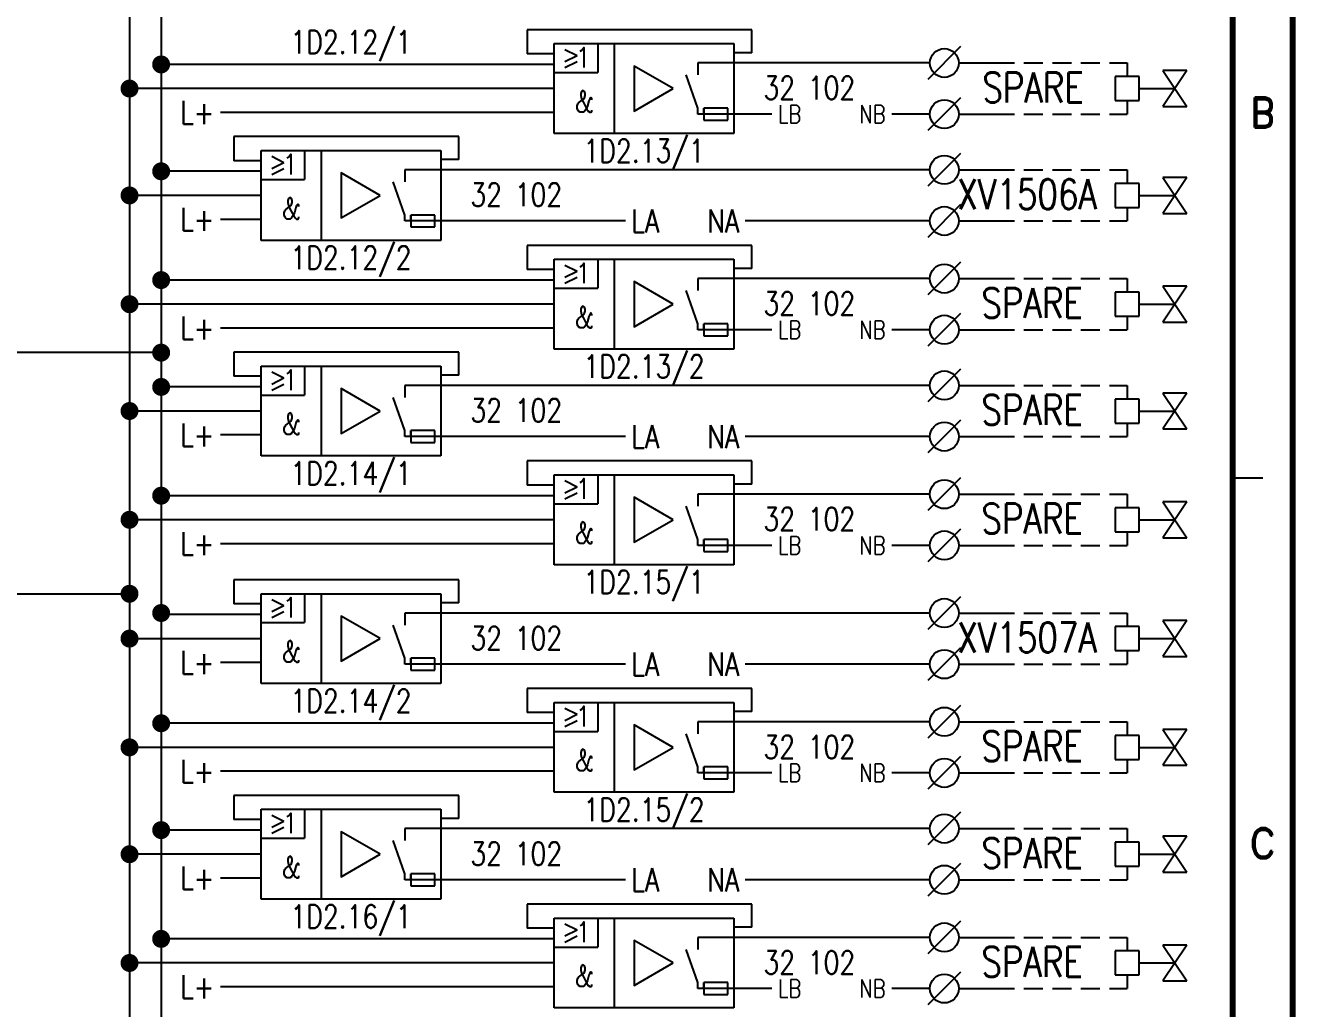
# Model space of a CAD drawing. Extents: x 0 to 414, y 0 to 285.
# Drawn here: x 303.1 to 409.3, y 113.7 to 195.8 of the extents above; entities that cross this region are included whole.
import ezdxf
from ezdxf.enums import TextEntityAlignment as Align

# ---------------------------------------------------------------- set-up
doc = ezdxf.new("R2010")
doc.units = 0
doc.header["$MEASUREMENT"] = 0
doc.linetypes.add('CONTINU', pattern=[0])
doc.linetypes.add('HIDDEN', pattern=[9.525, 6.35, -3.175])
doc.layers.get('0').update_dxf_attribs({"linetype": 'CONTINUOUS'})
for name, color, linetype in [('01-DRAW', 7, 'CONTINUOUS'), ('02-TEXT', 2, 'CONTINUOUS'), ('COL', 2, 'CONTINU'), ('ROW', 2, 'CONTINU'), ('UPS', 2, 'CONTINUOUS')]:
    doc.layers.add(name, color=color, linetype=linetype)
doc.styles.add('ROMAND', font='ROMAND')
doc.styles.add('ROMANS', font='romans.shx', dxfattribs={"width": 0.8})

# ---------------------------------------------------------------- blocks, each defined once
blk = doc.blocks.new('TERM')
blk.add_line((0.5657, 0.5657), (-0.5657, -0.5657))
blk.add_circle((0, 0), 0.5)
blk = doc.blocks.new('HS-A3')
at = {"color": 1}
blk.add_line((404, 158), (406.5, 158), dxfattribs=at)
at = {"color": 1, "const_width": 0.5}
blk.add_lwpolyline([(16, 3), (409, 3), (409, 285), (16, 285)], close=True, dxfattribs=at)
blk.add_lwpolyline([(404, 38), (404, 280)], dxfattribs=at)
at = {"color": 2, "style": 'ROMAND'}
for s, p in [('B', (406.5, 188.5)), ('C', (406.5, 127.5))]:
    blk.add_text(s, height=2.5, dxfattribs=at).set_placement(p, align=Align.MIDDLE)
at = {"layer": 'COL', "style": 'ROMAND', "flags": 9}
for tag, p in [('COL1', (48.5, 282.5)), ('COL2', (113.5, 282.5)), ('COL3', (178.5, 282.5)), ('COL4', (243.5, 282.5)), ('COL5', (308.5, 282.5)), ('COL6', (373.5, 282.5))]:
    blk.add_attdef(tag, p, '', height=2.5, dxfattribs=at)
at = {"layer": 'ROW', "style": 'ROMAND', "flags": 9}
for tag, p in [('ROW1', (406.5, 249.5)), ('ROW2', (406.5, 188.5)), ('ROW3', (406.5, 127.5)), ('ROW4', (406.5, 66.5))]:
    blk.add_attdef(tag, p, '', height=2.5, dxfattribs=at)
at = {"layer": 'UPS', "color": 3, "style": 'ROMANS', "width": 0.8, "flags": 8}
blk.add_attdef('PROJS->NOMPRO', text='', height=1.7, rotation=90, dxfattribs=at).set_placement((13.5, 35), align=Align.MIDDLE_LEFT)
at = {"layer": 'UPS', "style": 'ROMANS', "width": 0.8, "flags": 8}
for tag, height, p in [('PLANOS->VERIF', 2.5, (293.5, 34.25)), ('PLANOS->CANVI1', 2.5, (109, 29.25)), ('PLANOS->NCAN1', 2.5, (149, 29.25)), ('PLANOS->DCAN1', 2.5, (262.5, 29.25)), ('PLANOS->ORIG', 2.5, (293.5, 29.25)), ('PLANOS->CANVI2', 2.5, (109, 24.25)), ('PLANOS->NCAN2', 2.5, (149, 24.25)), ('PLANOS->DCAN2', 2.5, (262.5, 24.25)), ('PLANOS->HECHF', 2.5, (293.5, 24.25)), ('PLANOS->CANVI3', 2.5, (109, 19.25)), ('PLANOS->NCAN3', 2.5, (149, 19.25)), ('PLANOS->DCAN3', 2.5, (262.5, 19.25)), ('PLANOS->HECHD', 2.5, (293.5, 19.25)), ('PLANOS->CANVI4', 2.5, (109, 14.25)), ('PLANOS->NCAN4', 2.5, (149, 14.25)), ('PLANOS->DCAN4', 2.5, (262.5, 14.25)), ('PLANOS->DATACREA', 2.5, (293.5, 14.25)), ('PLANOS->CANVI5', 2.5, (109, 9.25)), ('PLANOS->NCAN5', 2.5, (149, 9.25)), ('PLANOS->DCAN5', 2.5, (262.5, 9.25)), ('PLANOS->NR1', 2.5, (293.5, 9.25)), ('PROJS->DESCPRO3', 5, (345.5, 5.5)), ('PLANOS->PLANO', 5, (378.5, 5.5)), ('PLANOS->USER', 5, (402.75, 5.5)), ('PLANOS->NR2', 2.5, (293.5, 4.25))]:
    blk.add_attdef(tag, text='', height=height, dxfattribs=at).set_placement(p, align=Align.CENTER)
at = {"layer": 'UPS', "style": 'ROMANS', "width": 3.1263, "flags": 8}
blk.add_attdef('PLANOS->MCAN1', text='', height=2.5, rotation=0.061173, dxfattribs=at).set_placement((155, 31.6443), (254, 31.75), align=Align.FIT)
at = {"layer": 'UPS', "style": 'ROMANS', "flags": 8}
for tag, width, p, p2 in [('PLANOS->MCAN2', 3.0574, (155, 26.75), (254, 26.75)), ('PLANOS->MCAN3', 3.0574, (155, 21.75), (254, 21.75)), ('PLANOS->MCAN4', 3.0462, (155, 16.75), (254, 16.75)), ('PLANOS->MCAN5', 3.0574, (155, 11.75), (254, 11.75))]:
    blk.add_attdef(tag, text='', height=2.5, dxfattribs=dict(at, width=width)).set_placement(p, p2, align=Align.FIT)
at = {"layer": 'UPS', "style": 'ROMANS', "width": 0.8, "flags": 8}
blk.add_attdef('PLANOS->DENOM', (313.5, 24.25), '', height=2.5, dxfattribs=at)
at = {"layer": 'UPS', "color": 4, "style": 'ROMANS', "width": 0.8, "flags": 8}
for tag, p in [('PROJS->DESCPRO1', (303, 19.25)), ('PROJS->DESCPRO2', (303, 14.25))]:
    blk.add_attdef(tag, p, '', height=2.5, dxfattribs=at)
at = {"layer": 'UPS', "style": 'ROMANS', "width": 0.8, "flags": 8}
blk.add_attdef('PLANOS->OBS4', text='', height=2.5, dxfattribs=at).set_placement((107, 5.5), align=Align.MIDDLE_LEFT)
at = {"layer": 'UPS', "color": 3, "style": 'ROMANS', "width": 0.8, "flags": 8}
blk.add_attdef('PLANOS->PROTOTIPO', text='', height=1.7, dxfattribs=at).set_placement((39.5, 5.5), align=Align.MIDDLE_LEFT)

msp = doc.modelspace()

# ---------------------------------------------------------------- linework, layer by layer
for p, q in [((314.4731, 228.5185), (314.4731, 128.5983)), ((395.1681, 192.6418), (395.1681, 191.5062)), ((394.1681, 191.5062), (394.1681, 189.5062)), ((396.1681, 191.5062), (394.1681, 191.5062)), ((396.1681, 189.5062), (396.1681, 191.5062)), ((396.1681, 190.5062), (396.1681, 191.5062)), ((398.1681, 192.0062), (400.1681, 189.0062)), ((400.1681, 192.0062), (398.1681, 189.0062)), ((400.1681, 192.0062), (398.1681, 192.0062)), ((396.1681, 190.5062), (399.1681, 190.5062)), ((394.1681, 189.5062), (396.1681, 189.5062)), ((395.1681, 189.5062), (395.1681, 188.3706)), ((398.1681, 189.0062), (400.1681, 189.0062)), ((365.5055, 188.3706), (362.3146, 188.3706)), ((378.6964, 188.3706), (375.5055, 188.3706)), ((395.1681, 183.7216), (395.1681, 182.586)), ((394.1681, 182.586), (394.1681, 180.586)), ((396.1681, 182.586), (394.1681, 182.586)), ((396.1681, 180.586), (396.1681, 182.586)), ((396.1681, 181.586), (396.1681, 182.586)), ((398.1681, 183.086), (400.1681, 180.086)), ((400.1681, 183.086), (398.1681, 180.086)), ((400.1681, 183.086), (398.1681, 183.086)), ((396.1681, 181.586), (399.1681, 181.586)), ((394.1681, 180.586), (396.1681, 180.586)), ((395.1681, 180.586), (395.1681, 179.4504)), ((353.2632, 179.4504), (337.8301, 179.4504)), ((378.6964, 179.4504), (363.2632, 179.4504)), ((398.1681, 180.086), (400.1681, 180.086)), ((395.1681, 174.6418), (395.1681, 173.5062)), ((394.1681, 173.5062), (394.1681, 171.5062)), ((396.1681, 173.5062), (394.1681, 173.5062)), ((396.1681, 171.5062), (396.1681, 173.5062)), ((396.1681, 172.5062), (396.1681, 173.5062)), ((398.1681, 174.0062), (400.1681, 171.0062)), ((400.1681, 174.0062), (398.1681, 171.0062)), ((400.1681, 174.0062), (398.1681, 174.0062)), ((396.1681, 172.5062), (399.1681, 172.5062)), ((394.1681, 171.5062), (396.1681, 171.5062)), ((395.1681, 171.5062), (395.1681, 170.3706)), ((398.1681, 171.0062), (400.1681, 171.0062)), ((365.5055, 170.3706), (362.3146, 170.3706)), ((378.6964, 170.3706), (375.5055, 170.3706)), ((314.4731, 168.4609), (273.4981, 168.4609)), ((395.1681, 165.7216), (395.1681, 164.586)), ((394.1681, 164.586), (394.1681, 162.586)), ((396.1681, 164.586), (394.1681, 164.586)), ((396.1681, 162.586), (396.1681, 164.586)), ((396.1681, 163.586), (396.1681, 164.586)), ((398.1681, 165.086), (400.1681, 162.086)), ((400.1681, 165.086), (398.1681, 162.086)), ((400.1681, 165.086), (398.1681, 165.086)), ((396.1681, 163.586), (399.1681, 163.586)), ((394.1681, 162.586), (396.1681, 162.586)), ((395.1681, 162.586), (395.1681, 161.4504)), ((353.2632, 161.4504), (337.8301, 161.4504)), ((378.6964, 161.4504), (363.2632, 161.4504)), ((398.1681, 162.086), (400.1681, 162.086)), ((395.1681, 156.6418), (395.1681, 155.5062)), ((398.1681, 156.0062), (400.1681, 153.0062)), ((400.1681, 156.0062), (398.1681, 153.0062)), ((400.1681, 156.0062), (398.1681, 156.0062)), ((394.1681, 155.5062), (394.1681, 153.5062)), ((396.1681, 155.5062), (394.1681, 155.5062)), ((396.1681, 153.5062), (396.1681, 155.5062)), ((396.1681, 154.5062), (396.1681, 155.5062)), ((396.1681, 154.5062), (399.1681, 154.5062)), ((394.1681, 153.5062), (396.1681, 153.5062)), ((395.1681, 153.5062), (395.1681, 152.3706)), ((398.1681, 153.0062), (400.1681, 153.0062)), ((365.5055, 152.3706), (362.3146, 152.3706)), ((378.6964, 152.3706), (375.5055, 152.3706)), ((395.1681, 146.7216), (395.1681, 145.586)), ((394.1681, 145.586), (394.1681, 143.586)), ((396.1681, 145.586), (394.1681, 145.586)), ((396.1681, 143.586), (396.1681, 145.586)), ((396.1681, 144.586), (396.1681, 145.586)), ((398.1681, 146.086), (400.1681, 143.086)), ((400.1681, 146.086), (398.1681, 143.086)), ((400.1681, 146.086), (398.1681, 146.086)), ((396.1681, 144.586), (399.1681, 144.586)), ((394.1681, 143.586), (396.1681, 143.586)), ((395.1681, 143.586), (395.1681, 142.4504)), ((353.2632, 142.4504), (337.8301, 142.4504)), ((378.6964, 142.4504), (363.2632, 142.4504)), ((398.1681, 143.086), (400.1681, 143.086)), ((395.1681, 137.6418), (395.1681, 136.5062)), ((398.1681, 137.0062), (400.1681, 134.0062)), ((400.1681, 137.0062), (398.1681, 134.0062)), ((400.1681, 137.0062), (398.1681, 137.0062)), ((394.1681, 136.5062), (394.1681, 134.5062)), ((396.1681, 136.5062), (394.1681, 136.5062)), ((396.1681, 134.5062), (396.1681, 136.5062)), ((396.1681, 135.5062), (396.1681, 136.5062)), ((396.1681, 135.5062), (399.1681, 135.5062)), ((394.1681, 134.5062), (396.1681, 134.5062)), ((395.1681, 134.5062), (395.1681, 133.3706)), ((398.1681, 134.0062), (400.1681, 134.0062)), ((365.5055, 133.3706), (362.3146, 133.3706)), ((378.6964, 133.3706), (375.5055, 133.3706)), ((314.4731, 128.5983), (314.4731, 47.5185)), ((395.1681, 128.7216), (395.1681, 127.586)), ((394.1681, 127.586), (394.1681, 125.586)), ((396.1681, 127.586), (394.1681, 127.586)), ((396.1681, 125.586), (396.1681, 127.586)), ((396.1681, 126.586), (396.1681, 127.586)), ((398.1681, 128.086), (400.1681, 125.086)), ((400.1681, 128.086), (398.1681, 125.086)), ((400.1681, 128.086), (398.1681, 128.086)), ((396.1681, 126.586), (399.1681, 126.586)), ((394.1681, 125.586), (396.1681, 125.586)), ((395.1681, 125.586), (395.1681, 124.4504)), ((353.2632, 124.4504), (337.8301, 124.4504)), ((378.6964, 124.4504), (363.2632, 124.4504)), ((398.1681, 125.086), (400.1681, 125.086)), ((395.1681, 119.6418), (395.1681, 118.5062)), ((398.1681, 119.0062), (400.1681, 116.0062)), ((400.1681, 119.0062), (398.1681, 116.0062)), ((400.1681, 119.0062), (398.1681, 119.0062)), ((394.1681, 118.5062), (394.1681, 116.5062)), ((396.1681, 118.5062), (394.1681, 118.5062)), ((396.1681, 116.5062), (396.1681, 118.5062)), ((396.1681, 117.5062), (396.1681, 118.5062)), ((396.1681, 117.5062), (399.1681, 117.5062)), ((394.1681, 116.5062), (396.1681, 116.5062)), ((395.1681, 116.5062), (395.1681, 115.3706)), ((398.1681, 116.0062), (400.1681, 116.0062)), ((365.5055, 115.3706), (362.3146, 115.3706)), ((378.6964, 115.3706), (375.5055, 115.3706))]:
    msp.add_line(p, q)
at = {"linetype": 'HIDDEN', "ltscale": 0.25}
for p, q in [((384.1681, 192.6418), (395.1681, 192.6418)), ((384.1681, 188.3706), (395.1681, 188.3706)), ((384.1681, 183.7216), (395.1681, 183.7216)), ((384.1681, 179.4504), (395.1681, 179.4504)), ((384.1681, 174.6418), (395.1681, 174.6418)), ((384.1681, 170.3706), (395.1681, 170.3706)), ((384.1681, 165.7216), (395.1681, 165.7216)), ((384.1681, 161.4504), (395.1681, 161.4504)), ((384.1681, 156.6418), (395.1681, 156.6418)), ((384.1681, 152.3706), (395.1681, 152.3706)), ((384.1681, 146.7216), (395.1681, 146.7216)), ((384.1681, 142.4504), (395.1681, 142.4504)), ((384.1681, 137.6418), (395.1681, 137.6418)), ((384.1681, 133.3706), (395.1681, 133.3706)), ((384.1681, 128.7216), (395.1681, 128.7216)), ((384.1681, 124.4504), (395.1681, 124.4504)), ((384.1681, 119.6418), (395.1681, 119.6418)), ((384.1681, 115.3706), (395.1681, 115.3706))]:
    msp.add_line(p, q, dxfattribs=at)
at = {"layer": '01-DRAW'}
for p, q in [((311.8302, 226.5062), (311.8302, 144.586)), ((363.8238, 195.4159), (345.0423, 195.4159)), ((345.0423, 195.4159), (345.0423, 193.4049)), ((363.8238, 193.4933), (363.8238, 195.4159)), ((347.3146, 194.2562), (362.3146, 194.2562)), ((347.3146, 186.7562), (347.3146, 194.2562)), ((350.9472, 194.2562), (350.9472, 191.8387)), ((352.3146, 194.2562), (352.3146, 186.7562)), ((362.3146, 194.2562), (362.3146, 186.7562)), ((347.3146, 193.4049), (345.0423, 193.4049)), ((348.2056, 193.7748), (349.2186, 193.2683)), ((348.2056, 192.7618), (349.2186, 193.2683)), ((363.8238, 193.4933), (362.3146, 193.4933)), ((347.3146, 192.5185), (314.4731, 192.5185)), ((348.2056, 192.2552), (349.2186, 192.7618)), ((362.3146, 192.6418), (359.3146, 192.6418)), ((359.3146, 192.6418), (359.3146, 191.6418)), ((378.6964, 192.6418), (360.3851, 192.6418)), ((381.1084, 192.6418), (384.1681, 192.6418)), ((347.3146, 191.8387), (350.9472, 191.8387)), ((359.3146, 188.8706), (358.3324, 191.6418)), ((343.6005, 190.5062), (311.8302, 190.5062)), ((347.3146, 190.5062), (343.6005, 190.5062)), ((347.3146, 188.5062), (319.4194, 188.5062)), ((359.3146, 188.3706), (359.3146, 188.8706)), ((365.5055, 188.3706), (359.3146, 188.3706)), ((361.8146, 188.8706), (359.8146, 188.8706)), ((359.8146, 188.8706), (359.8146, 187.8706)), ((359.8146, 188.3706), (359.8146, 188.8706)), ((359.8146, 187.8706), (361.8146, 187.8706)), ((361.8146, 187.8706), (361.8146, 188.8706)), ((378.6964, 188.3706), (375.5055, 188.3706)), ((381.1084, 188.3706), (384.1681, 188.3706)), ((339.3393, 186.4957), (320.5578, 186.4957)), ((320.5578, 186.4957), (320.5578, 184.4847)), ((339.3393, 184.5731), (339.3393, 186.4957)), ((362.3146, 186.7562), (347.3146, 186.7562)), ((322.8301, 185.336), (337.8301, 185.336)), ((322.8301, 177.836), (322.8301, 185.336)), ((323.7211, 184.8546), (324.7341, 184.3481)), ((326.4627, 185.336), (326.4627, 182.9185)), ((327.8301, 185.336), (327.8301, 177.836)), ((337.8301, 185.336), (337.8301, 177.836)), ((322.8301, 183.5983), (314.4731, 183.5983)), ((322.8301, 184.4847), (320.5578, 184.4847)), ((323.7211, 183.8416), (324.7341, 184.3481)), ((323.7211, 183.335), (324.7341, 183.8416)), ((337.8301, 183.7216), (334.8301, 183.7216)), ((334.8301, 183.7216), (334.8301, 182.7216)), ((378.6965, 183.7216), (335.9006, 183.7216)), ((339.3393, 184.5731), (337.8301, 184.5731)), ((381.1084, 183.7216), (384.1681, 183.7216)), ((322.8301, 182.9185), (326.4627, 182.9185)), ((334.8301, 179.9504), (333.8479, 182.7216)), ((319.116, 181.586), (311.8302, 181.586)), ((322.8301, 181.586), (319.116, 181.586)), ((322.8301, 179.586), (319.4194, 179.586)), ((334.8301, 179.4504), (334.8301, 179.9504)), ((353.2632, 179.4504), (334.8301, 179.4504)), ((337.3301, 179.9504), (335.3301, 179.9504)), ((335.3301, 179.9504), (335.3301, 178.9504)), ((335.3301, 179.4504), (335.3301, 179.9504)), ((337.3301, 178.9504), (337.3301, 179.9504)), ((378.6965, 179.4504), (363.2632, 179.4504)), ((381.1084, 179.4504), (384.1681, 179.4504)), ((335.3301, 178.9504), (337.3301, 178.9504)), ((337.8301, 177.836), (322.8301, 177.836)), ((363.8238, 177.4159), (345.0423, 177.4159)), ((345.0423, 177.4159), (345.0423, 175.4049)), ((363.8238, 175.4933), (363.8238, 177.4159)), ((347.3146, 176.2562), (362.3146, 176.2562)), ((347.3146, 168.7562), (347.3146, 176.2562)), ((350.9472, 176.2562), (350.9472, 173.8387)), ((352.3146, 176.2562), (352.3146, 168.7562)), ((362.3146, 176.2562), (362.3146, 168.7562)), ((347.3146, 175.4049), (345.0423, 175.4049)), ((348.2056, 175.7748), (349.2186, 175.2683)), ((348.2056, 174.7618), (349.2186, 175.2683)), ((363.8238, 175.4933), (362.3146, 175.4933)), ((347.3146, 174.5185), (314.4731, 174.5185)), ((348.2056, 174.2552), (349.2186, 174.7618)), ((359.3146, 174.6418), (359.3146, 173.6418)), ((362.3146, 174.6418), (359.3146, 174.6418)), ((378.6964, 174.6418), (360.3851, 174.6418)), ((381.1084, 174.6418), (384.1681, 174.6418)), ((347.3146, 173.8387), (350.9472, 173.8387)), ((359.3146, 170.8706), (358.3324, 173.6418)), ((343.6005, 172.5062), (311.8302, 172.5062)), ((347.3146, 172.5062), (343.6005, 172.5062)), ((359.3146, 170.3706), (359.3146, 170.8706)), ((361.8146, 170.8706), (359.8146, 170.8706)), ((359.8146, 170.8706), (359.8146, 169.8706)), ((359.8146, 170.3706), (359.8146, 170.8706)), ((361.8146, 169.8706), (361.8146, 170.8706)), ((347.3146, 170.5062), (319.4194, 170.5062)), ((365.5055, 170.3706), (359.3146, 170.3706)), ((359.8146, 169.8706), (361.8146, 169.8706)), ((378.6964, 170.3706), (375.5055, 170.3706)), ((381.1084, 170.3706), (384.1681, 170.3706)), ((362.3146, 168.7562), (347.3146, 168.7562)), ((339.3393, 168.4957), (320.5578, 168.4957)), ((320.5578, 168.4957), (320.5578, 166.4847)), ((339.3393, 166.5731), (339.3393, 168.4957)), ((322.8301, 167.336), (337.8301, 167.336)), ((322.8301, 159.836), (322.8301, 167.336)), ((323.7211, 166.8546), (324.7341, 166.3481)), ((326.4627, 167.336), (326.4627, 164.9185)), ((327.8301, 167.336), (327.8301, 159.836)), ((337.8301, 167.336), (337.8301, 159.836)), ((322.8301, 165.5983), (314.4731, 165.5983)), ((322.8301, 166.4847), (320.5578, 166.4847)), ((323.7211, 165.8416), (324.7341, 166.3481)), ((323.7211, 165.335), (324.7341, 165.8416)), ((334.8301, 165.7216), (334.8301, 164.7216)), ((337.8301, 165.7216), (334.8301, 165.7216)), ((378.6965, 165.7216), (335.9006, 165.7216)), ((339.3393, 166.5731), (337.8301, 166.5731)), ((381.1084, 165.7216), (384.1681, 165.7216)), ((322.8301, 164.9185), (326.4627, 164.9185)), ((334.8301, 161.9504), (333.8479, 164.7216)), ((322.8301, 163.586), (311.8302, 163.586)), ((322.8301, 161.586), (319.4194, 161.586)), ((334.8301, 161.4504), (334.8301, 161.9504)), ((353.2632, 161.4504), (334.8301, 161.4504)), ((335.3301, 161.9504), (335.3301, 160.9504)), ((337.3301, 161.9504), (335.3301, 161.9504)), ((335.3301, 161.4504), (335.3301, 161.9504)), ((337.3301, 160.9504), (337.3301, 161.9504)), ((378.6965, 161.4504), (363.2632, 161.4504)), ((381.1084, 161.4504), (384.1681, 161.4504)), ((335.3301, 160.9504), (337.3301, 160.9504)), ((337.8301, 159.836), (322.8301, 159.836)), ((363.8238, 159.4159), (345.0423, 159.4159)), ((345.0423, 159.4159), (345.0423, 157.4049)), ((363.8238, 157.4933), (363.8238, 159.4159)), ((347.3146, 150.7562), (347.3146, 158.2562)), ((347.3146, 158.2562), (362.3146, 158.2562)), ((350.9472, 158.2562), (350.9472, 155.8387)), ((352.3146, 158.2562), (352.3146, 150.7562)), ((362.3146, 158.2562), (362.3146, 150.7562)), ((347.3146, 157.4049), (345.0423, 157.4049)), ((348.2056, 157.7748), (349.2186, 157.2683)), ((348.2056, 156.7618), (349.2186, 157.2683)), ((363.8238, 157.4933), (362.3146, 157.4933)), ((347.3146, 156.5185), (314.4731, 156.5185)), ((348.2056, 156.2552), (349.2186, 156.7618)), ((362.3146, 156.6418), (359.3146, 156.6418)), ((359.3146, 156.6418), (359.3146, 155.6418)), ((378.6964, 156.6418), (360.3851, 156.6418)), ((381.1084, 156.6418), (384.1681, 156.6418)), ((347.3146, 155.8387), (350.9472, 155.8387)), ((359.3146, 152.8706), (358.3324, 155.6418)), ((347.3146, 154.5062), (311.8302, 154.5062)), ((359.3146, 152.3706), (359.3146, 152.8706)), ((359.8146, 152.8706), (359.8146, 151.8706)), ((359.8146, 152.3706), (359.8146, 152.8706)), ((361.8146, 152.8706), (359.8146, 152.8706)), ((361.8146, 151.8706), (361.8146, 152.8706)), ((347.3146, 152.5062), (319.4194, 152.5062)), ((365.5055, 152.3706), (359.3146, 152.3706)), ((359.8146, 151.8706), (361.8146, 151.8706)), ((378.6964, 152.3706), (375.5055, 152.3706)), ((381.1084, 152.3706), (384.1681, 152.3706)), ((362.3146, 150.7562), (347.3146, 150.7562)), ((339.3393, 149.4957), (320.5578, 149.4957)), ((320.5578, 149.4957), (320.5578, 147.4847)), ((339.3393, 147.5731), (339.3393, 149.4957)), ((273.4981, 148.328), (311.8302, 148.328)), ((322.8301, 148.336), (337.8301, 148.336)), ((322.8301, 140.836), (322.8301, 148.336)), ((323.7211, 147.8546), (324.7341, 147.3481)), ((326.4627, 148.336), (326.4627, 145.9185)), ((327.8301, 148.336), (327.8301, 140.836)), ((337.8301, 148.336), (337.8301, 140.836)), ((339.3393, 147.5731), (337.8301, 147.5731)), ((322.8301, 146.5983), (314.4731, 146.5983)), ((322.8301, 147.4847), (320.5578, 147.4847)), ((323.7211, 146.8416), (324.7341, 147.3481)), ((323.7211, 146.335), (324.7341, 146.8416)), ((337.8301, 146.7216), (334.8301, 146.7216)), ((334.8301, 146.7216), (334.8301, 145.7216)), ((378.6965, 146.7216), (335.9006, 146.7216)), ((381.1084, 146.7216), (384.1681, 146.7216)), ((322.8301, 145.9185), (326.4627, 145.9185)), ((334.8301, 142.9504), (333.8479, 145.7216)), ((311.8302, 144.586), (311.8302, 90.586)), ((311.8302, 144.586), (322.8301, 144.586)), ((322.8301, 142.586), (319.4194, 142.586)), ((334.8301, 142.4504), (334.8301, 142.9504)), ((353.2632, 142.4504), (334.8301, 142.4504)), ((337.3301, 142.9504), (335.3301, 142.9504)), ((335.3301, 142.9504), (335.3301, 141.9504)), ((335.3301, 142.4504), (335.3301, 142.9504)), ((337.3301, 141.9504), (337.3301, 142.9504)), ((378.6965, 142.4504), (363.2632, 142.4504)), ((381.1084, 142.4504), (384.1681, 142.4504)), ((335.3301, 141.9504), (337.3301, 141.9504)), ((337.8301, 140.836), (322.8301, 140.836)), ((363.8238, 140.4159), (345.0423, 140.4159)), ((345.0423, 140.4159), (345.0423, 138.4049)), ((363.8238, 138.4933), (363.8238, 140.4159)), ((347.3146, 131.7562), (347.3146, 139.2562)), ((347.3146, 139.2562), (362.3146, 139.2562)), ((350.9472, 139.2562), (350.9472, 136.8387)), ((352.3146, 139.2562), (352.3146, 131.7562)), ((362.3146, 139.2562), (362.3146, 131.7562)), ((347.3146, 138.4049), (345.0423, 138.4049)), ((348.2056, 138.7748), (349.2186, 138.2683)), ((348.2056, 137.7618), (349.2186, 138.2683)), ((363.8238, 138.4933), (362.3146, 138.4933)), ((347.3146, 137.5185), (314.4731, 137.5185)), ((348.2056, 137.2552), (349.2186, 137.7618)), ((362.3146, 137.6418), (359.3146, 137.6418)), ((359.3146, 137.6418), (359.3146, 136.6418)), ((378.6964, 137.6418), (360.3851, 137.6418)), ((381.1084, 137.6418), (384.1681, 137.6418)), ((347.3146, 136.8387), (350.9472, 136.8387)), ((359.3146, 133.8706), (358.3324, 136.6418)), ((343.6005, 135.5062), (311.8302, 135.5062)), ((347.3146, 135.5062), (343.6005, 135.5062)), ((359.3146, 133.3706), (359.3146, 133.8706)), ((361.8146, 133.8706), (359.8146, 133.8706)), ((359.8146, 133.3706), (359.8146, 133.8706)), ((359.8146, 133.8706), (359.8146, 132.8706)), ((361.8146, 132.8706), (361.8146, 133.8706)), ((347.3146, 133.5062), (319.4194, 133.5062)), ((365.5055, 133.3706), (359.3146, 133.3706)), ((359.8146, 132.8706), (361.8146, 132.8706)), ((378.6964, 133.3706), (375.5055, 133.3706)), ((381.1084, 133.3706), (384.1681, 133.3706)), ((362.3146, 131.7562), (347.3146, 131.7562)), ((339.3393, 131.4957), (320.5578, 131.4957)), ((320.5578, 131.4957), (320.5578, 129.4847)), ((339.3393, 129.5731), (339.3393, 131.4957)), ((322.8301, 129.4847), (320.5578, 129.4847)), ((322.8301, 130.336), (337.8301, 130.336)), ((322.8301, 122.836), (322.8301, 130.336)), ((323.7211, 129.8546), (324.7341, 129.3481)), ((326.4627, 130.336), (326.4627, 127.9185)), ((327.8301, 130.336), (327.8301, 122.836)), ((337.8301, 130.336), (337.8301, 122.836)), ((339.3393, 129.5731), (337.8301, 129.5731)), ((322.8301, 128.5983), (314.4731, 128.5983)), ((323.7211, 128.8416), (324.7341, 129.3481)), ((323.7211, 128.335), (324.7341, 128.8416)), ((334.8301, 128.7216), (334.8301, 127.7216)), ((337.8301, 128.7216), (334.8301, 128.7216)), ((378.6965, 128.7216), (335.9006, 128.7216)), ((381.1084, 128.7216), (384.1681, 128.7216)), ((322.8301, 127.9185), (326.4627, 127.9185)), ((334.8301, 124.9504), (333.8479, 127.7216)), ((319.116, 126.586), (311.8302, 126.586)), ((322.8301, 126.586), (319.116, 126.586)), ((322.8301, 124.586), (319.4194, 124.586)), ((334.8301, 124.4504), (334.8301, 124.9504)), ((353.2632, 124.4504), (334.8301, 124.4504)), ((335.3301, 124.9504), (335.3301, 123.9504)), ((337.3301, 124.9504), (335.3301, 124.9504)), ((335.3301, 124.4504), (335.3301, 124.9504)), ((337.3301, 123.9504), (337.3301, 124.9504)), ((378.6965, 124.4504), (363.2632, 124.4504)), ((381.1084, 124.4504), (384.1681, 124.4504)), ((335.3301, 123.9504), (337.3301, 123.9504)), ((337.8301, 122.836), (322.8301, 122.836)), ((363.8238, 122.4159), (345.0423, 122.4159)), ((345.0423, 122.4159), (345.0423, 120.4049)), ((363.8238, 120.4933), (363.8238, 122.4159)), ((347.3146, 121.2562), (362.3146, 121.2562)), ((347.3146, 113.7562), (347.3146, 121.2562)), ((350.9472, 121.2562), (350.9472, 118.8387)), ((352.3146, 121.2562), (352.3146, 113.7562)), ((362.3146, 121.2562), (362.3146, 113.7562)), ((347.3146, 120.4049), (345.0423, 120.4049)), ((348.2056, 120.7748), (349.2186, 120.2683)), ((348.2056, 119.7618), (349.2186, 120.2683)), ((363.8238, 120.4933), (362.3146, 120.4933)), ((347.3146, 119.5185), (314.4731, 119.5185)), ((348.2056, 119.2552), (349.2186, 119.7618)), ((362.3146, 119.6418), (359.3146, 119.6418)), ((359.3146, 119.6418), (359.3146, 118.6418)), ((378.6964, 119.6418), (360.3851, 119.6418)), ((381.1084, 119.6418), (384.1681, 119.6418)), ((347.3146, 118.8387), (350.9472, 118.8387)), ((359.3146, 115.8706), (358.3324, 118.6418)), ((343.6005, 117.5062), (311.8302, 117.5062)), ((347.3146, 117.5062), (343.6005, 117.5062)), ((359.3146, 115.3706), (359.3146, 115.8706)), ((361.8146, 115.8706), (359.8146, 115.8706)), ((359.8146, 115.3706), (359.8146, 115.8706)), ((359.8146, 115.8706), (359.8146, 114.8706)), ((361.8146, 114.8706), (361.8146, 115.8706)), ((347.3146, 115.5062), (319.4194, 115.5062)), ((365.5055, 115.3706), (359.3146, 115.3706)), ((359.8146, 114.8706), (361.8146, 114.8706)), ((378.6964, 115.3706), (375.5055, 115.3706)), ((381.1084, 115.3706), (384.1681, 115.3706)), ((362.3146, 113.7562), (347.3146, 113.7562))]:
    msp.add_line(p, q, dxfattribs=at)
at = {"layer": '01-DRAW', "const_width": 0.75}
for points in [[(314.0981, 192.5185, 1), (314.8481, 192.5185, 1)], [(311.4552, 190.5062, 1), (312.2052, 190.5062, 1)], [(314.0981, 183.5983, 1), (314.8481, 183.5983, 1)], [(311.4552, 181.586, 1), (312.2052, 181.586, 1)], [(314.0981, 174.5185, 1), (314.8481, 174.5185, 1)], [(311.4552, 172.5062, 1), (312.2052, 172.5062, 1)], [(314.0981, 168.4609, 1), (314.8481, 168.4609, 1)], [(314.0981, 165.5983, 1), (314.8481, 165.5983, 1)], [(311.4552, 163.586, 1), (312.2052, 163.586, 1)], [(314.0981, 156.5185, 1), (314.8481, 156.5185, 1)], [(311.4552, 154.5062, 1), (312.2052, 154.5062, 1)], [(311.4552, 148.328, 1), (312.2052, 148.328, 1)], [(314.0981, 146.7233, 1), (314.8481, 146.7233, 1)], [(311.4552, 144.586, 1), (312.2052, 144.586, 1)], [(314.0981, 137.5185, 1), (314.8481, 137.5185, 1)], [(311.4552, 135.5062, 1), (312.2052, 135.5062, 1)], [(314.0981, 128.5983, 1), (314.8481, 128.5983, 1)], [(311.4552, 126.586, 1), (312.2052, 126.586, 1)], [(314.0981, 119.5185, 1), (314.8481, 119.5185, 1)], [(311.4552, 117.5062, 1), (312.2052, 117.5062, 1)]]:
    msp.add_lwpolyline(points, format="xyb", close=True, dxfattribs=at)
at = {"layer": '01-DRAW'}
for points in [[(357.2592, 190.5062), (354.003, 192.3862), (354.003, 188.6263)], [(332.7747, 181.586), (329.5185, 183.466), (329.5185, 179.7061)], [(357.2592, 172.5062), (354.003, 174.3862), (354.003, 170.6263)], [(332.7747, 163.586), (329.5185, 165.466), (329.5185, 161.7061)], [(357.2592, 154.5062), (354.003, 156.3862), (354.003, 152.6263)], [(332.7747, 144.586), (329.5185, 146.466), (329.5185, 142.7061)], [(357.2592, 135.5062), (354.003, 137.3862), (354.003, 133.6263)], [(332.7747, 126.586), (329.5185, 128.466), (329.5185, 124.7061)], [(357.2592, 117.5062), (354.003, 119.3862), (354.003, 115.6263)]]:
    msp.add_lwpolyline(points, close=True, dxfattribs=at)

# ---------------------------------------------------------------- block references
msp.add_blockref('HS-A3', (0, 0))
at = {"layer": '01-DRAW', "xscale": 2.412, "yscale": 2.412, "zscale": 2.412}
for p in [(379.9024, 192.6418), (379.9024, 188.3706), (379.9024, 183.7216), (379.9024, 179.4504), (379.9024, 174.6418), (379.9024, 170.3706), (379.9024, 165.7216), (379.9024, 161.4504), (379.9024, 156.6418), (379.9024, 152.3706), (379.9024, 146.7216), (379.9024, 142.4504), (379.9024, 137.6418), (379.9024, 133.3706), (379.9024, 128.7216), (379.9024, 124.4504), (379.9024, 119.6418), (379.9024, 115.3706)]:
    msp.add_blockref('TERM', p, dxfattribs=at)

# ---------------------------------------------------------------- texts
at = {"layer": '01-DRAW', "style": 'ROMANS', "width": 0.8}
for s, height, p in [('1', 1.6884, (349.7251, 193.0994)), ('&', 1.809, (349.8442, 189.4406)), ('1', 1.6884, (325.2406, 184.1792)), ('&', 1.809, (325.3597, 180.5204)), ('1', 1.6884, (349.7251, 175.0994)), ('&', 1.809, (349.8442, 171.4406)), ('1', 1.6884, (325.2406, 166.1792)), ('&', 1.809, (325.3597, 162.5204)), ('1', 1.6884, (349.7251, 157.0994)), ('&', 1.809, (349.8442, 153.4406)), ('1', 1.6884, (325.2406, 147.1792)), ('&', 1.809, (325.3597, 143.5204)), ('1', 1.6884, (349.7251, 138.0994)), ('&', 1.809, (349.8442, 134.4406)), ('1', 1.6884, (325.2406, 129.1792)), ('&', 1.809, (325.3597, 125.5204)), ('1', 1.6884, (349.7251, 120.0994)), ('&', 1.809, (349.8442, 116.4406))]:
    msp.add_text(s, height=height, dxfattribs=at).set_placement(p, align=Align.MIDDLE)
at = {"layer": '02-TEXT', "style": 'ROMANS', "width": 0.8}
for s, p in [('1D2.12/1', (330.3302, 193.4236)), ('1D2.13/1', (354.8147, 184.3438)), ('1D2.12/2', (330.3302, 175.4236)), ('1D2.13/2', (354.8147, 166.3438)), ('1D2.14/1', (330.3302, 157.4236)), ('1D2.15/1', (354.8147, 148.3438)), ('1D2.14/2', (330.3302, 138.4236)), ('1D2.15/2', (354.8147, 129.3438)), ('1D2.16/1', (330.3302, 120.4236))]:
    msp.add_text(s, height=1.9296, dxfattribs=at).set_placement(p, align=Align.CENTER)
for s, height, p in [('32 102', 1.9296, (364.789, 189.6007)), ('SPARE', 2.5, (383.0806, 189.3546)), ('32 102', 1.9296, (340.3045, 180.6806)), ('XV1506A', 2.5, (381, 180.4344)), ('32 102', 1.9296, (364.789, 171.6007)), ('SPARE', 2.5, (383, 171.3546)), ('32 102', 1.9296, (340.3045, 162.6806)), ('SPARE', 2.5, (383, 162.4344)), ('32 102', 1.9296, (364.789, 153.6007)), ('SPARE', 2.5, (383, 153.3546)), ('32 102', 1.9296, (340.3045, 143.6593)), ('XV1507A', 2.5, (381, 143.4344)), ('32 102', 1.9296, (364.789, 134.5795)), ('SPARE', 2.5, (383, 134.3546)), ('32 102', 1.9296, (340.3045, 125.6593)), ('SPARE', 2.5, (383, 125.4344)), ('SPARE', 2.5, (383, 116.3546)), ('32 102', 1.9296, (364.789, 116.5795))]:
    msp.add_text(s, height=height, dxfattribs=at).set_placement(p)
for s, height, p in [('L+', 1.9296, (316.0755, 188.5115)), ('LB', 1.5, (366.0055, 188.3706)), ('L+', 1.9296, (316.0755, 179.5913)), ('LA', 1.9296, (353.7632, 179.4504)), ('L+', 1.9296, (316.0755, 170.5115)), ('LB', 1.5, (366.0055, 170.3706)), ('L+', 1.9296, (316.0755, 161.5913)), ('LA', 1.9296, (353.7632, 161.4504)), ('L+', 1.9296, (316.0755, 152.5115)), ('LB', 1.5, (366.0055, 152.3706)), ('L+', 1.9296, (316.0755, 142.5913)), ('LA', 1.9296, (353.7632, 142.4504)), ('L+', 1.9296, (316.0755, 133.5115)), ('LB', 1.5, (366.0055, 133.3706)), ('L+', 1.9296, (316.0755, 124.5913)), ('LA', 1.9296, (353.7632, 124.4504)), ('L+', 1.9296, (316.0755, 115.5115)), ('LB', 1.5, (366.0055, 115.3706))]:
    msp.add_text(s, height=height, dxfattribs=at).set_placement(p, align=Align.MIDDLE_LEFT)
for s, height, p in [('NB', 1.5, (375.0055, 188.3706)), ('NA', 1.9296, (362.7632, 179.4504)), ('NB', 1.5, (375.0055, 170.3706)), ('NA', 1.9296, (362.7632, 161.4504)), ('NB', 1.5, (375.0055, 152.3706)), ('NA', 1.9296, (362.7632, 142.4504)), ('NB', 1.5, (375.0055, 133.3706)), ('NA', 1.9296, (362.7632, 124.4504)), ('NB', 1.5, (375.0055, 115.3706))]:
    msp.add_text(s, height=height, dxfattribs=at).set_placement(p, align=Align.MIDDLE_RIGHT)

doc.saveas('drawing.dxf')
